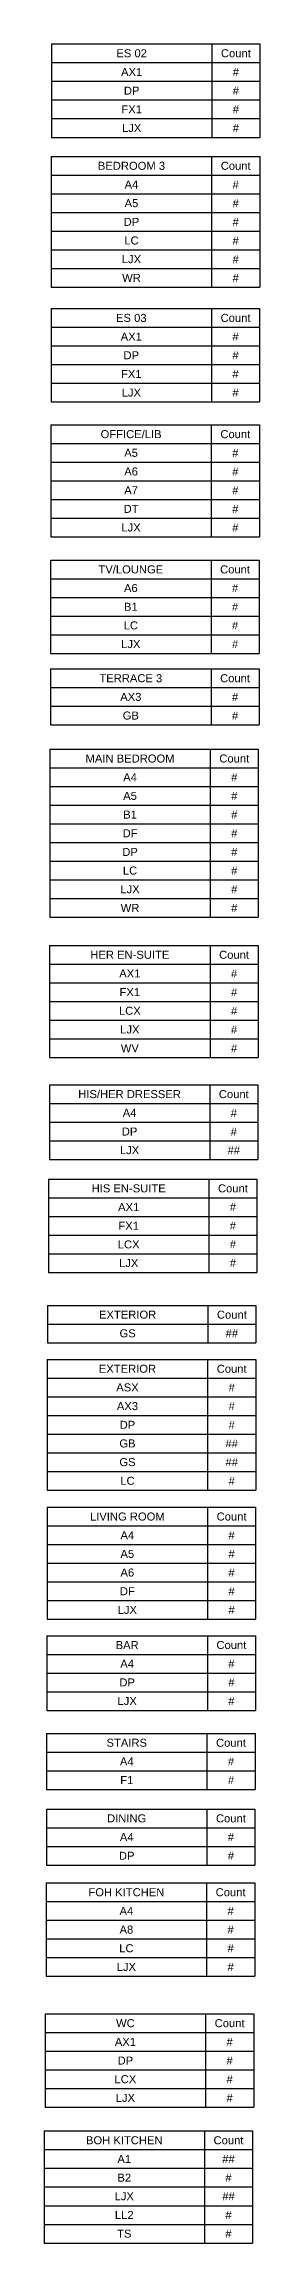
# Model space of a CAD drawing. Header units: millimetres. Extents: x 47511 to 319330, y -16764 to 12078.
# Drawn here: x 47511 to 47592, y 2291 to 3116 of the extents above; entities that cross this region are included whole.
import ezdxf

# ---------------------------------------------------------------- set-up
doc = ezdxf.new("R2010")
doc.units = ezdxf.units.MM
doc.layers.add('E-LUM-DL', color=131, linetype='Continuous', lineweight=30)
doc.styles.get("Standard").update_dxf_attribs({"font": 'arial.ttf', "height": 3})

# ---------------------------------------------------------------- blocks, each defined once
blk = doc.blocks.new('*T3364')
at = {"layer": 'E-LUM-DL', "color": 0, "linetype": 'ByBlock', "lineweight": -2, "ltscale": 10, "transparency": 16777216}
for p, q in [((0, 0), (78, 0)), ((0, 0), (0, -35)), ((60, 0), (60, -35)), ((78, 0), (78, -35)), ((0, -7), (78, -7)), ((0, -14), (78, -14)), ((0, -21), (78, -21)), ((0, -28), (78, -28)), ((0, -35), (78, -35))]:
    blk.add_line(p, q, dxfattribs=at)
at = {"layer": 'E-LUM-DL', "color": 0, "ltscale": 10, "transparency": 16777216, "char_height": 3, "attachment_point": 5}
for s, insert, width in [('ES 02', (30, -3.5), 57), ('Count', (69, -3.5), 15), ('AX1', (30, -10.5), 57), ('DP', (30, -17.5), 57), ('#', (69, -10.5), 15), ('#', (69, -17.5), 15), ('FX1', (30, -24.5), 57), ('#', (69, -24.5), 15), ('LJX', (30, -31.5), 57), ('#', (69, -31.5), 15)]:
    blk.add_mtext(s, dxfattribs=dict(at, insert=insert, width=width))
blk = doc.blocks.new('*T3365')
at = {"layer": 'E-LUM-DL', "color": 0, "linetype": 'ByBlock', "lineweight": -2, "ltscale": 10, "transparency": 16777216}
for p, q in [((0, 0), (78, 0)), ((0, 0), (0, -49)), ((60, 0), (60, -49)), ((78, 0), (78, -49)), ((0, -7), (78, -7)), ((0, -14), (78, -14)), ((0, -21), (78, -21)), ((0, -28), (78, -28)), ((0, -35), (78, -35)), ((0, -42), (78, -42)), ((0, -49), (78, -49))]:
    blk.add_line(p, q, dxfattribs=at)
at = {"layer": 'E-LUM-DL', "color": 0, "ltscale": 10, "transparency": 16777216, "char_height": 3, "attachment_point": 5}
for s, insert, width in [('BEDROOM 3', (30, -3.5), 57), ('Count', (69, -3.5), 15), ('A4', (30, -10.5), 57), ('A5', (30, -17.5), 57), ('#', (69, -10.5), 15), ('#', (69, -17.5), 15), ('DP', (30, -24.5), 57), ('#', (69, -24.5), 15), ('LC', (30, -31.5), 57), ('#', (69, -31.5), 15), ('LJX', (30, -38.5), 57), ('#', (69, -38.5), 15), ('WR', (30, -45.5), 57), ('#', (69, -45.5), 15)]:
    blk.add_mtext(s, dxfattribs=dict(at, insert=insert, width=width))
blk = doc.blocks.new('*T3366')
at = {"layer": 'E-LUM-DL', "color": 0, "linetype": 'ByBlock', "lineweight": -2, "ltscale": 10, "transparency": 16777216}
for p, q in [((0, 0), (78, 0)), ((0, 0), (0, -35)), ((60, 0), (60, -35)), ((78, 0), (78, -35)), ((0, -7), (78, -7)), ((0, -14), (78, -14)), ((0, -21), (78, -21)), ((0, -28), (78, -28)), ((0, -35), (78, -35))]:
    blk.add_line(p, q, dxfattribs=at)
at = {"layer": 'E-LUM-DL', "color": 0, "ltscale": 10, "transparency": 16777216, "char_height": 3, "attachment_point": 5}
for s, insert, width in [('ES 03', (30, -3.5), 57), ('Count', (69, -3.5), 15), ('AX1', (30, -10.5), 57), ('DP', (30, -17.5), 57), ('#', (69, -10.5), 15), ('#', (69, -17.5), 15), ('FX1', (30, -24.5), 57), ('#', (69, -24.5), 15), ('LJX', (30, -31.5), 57), ('#', (69, -31.5), 15)]:
    blk.add_mtext(s, dxfattribs=dict(at, insert=insert, width=width))
blk = doc.blocks.new('*T3367')
at = {"layer": 'E-LUM-DL', "color": 0, "linetype": 'ByBlock', "lineweight": -2, "ltscale": 10, "transparency": 16777216}
for p, q in [((0, 0), (78, 0)), ((0, 0), (0, -42)), ((60, 0), (60, -42)), ((78, 0), (78, -42)), ((0, -7), (78, -7)), ((0, -14), (78, -14)), ((0, -21), (78, -21)), ((0, -28), (78, -28)), ((0, -35), (78, -35)), ((0, -42), (78, -42))]:
    blk.add_line(p, q, dxfattribs=at)
at = {"layer": 'E-LUM-DL', "color": 0, "ltscale": 10, "transparency": 16777216, "char_height": 3, "attachment_point": 5}
for s, insert, width in [('OFFICE/LIB', (30, -3.5), 57), ('Count', (69, -3.5), 15), ('A5', (30, -10.5), 57), ('A6', (30, -17.5), 57), ('#', (69, -10.5), 15), ('#', (69, -17.5), 15), ('A7', (30, -24.5), 57), ('#', (69, -24.5), 15), ('DT', (30, -31.5), 57), ('#', (69, -31.5), 15), ('LJX', (30, -38.5), 57), ('#', (69, -38.5), 15)]:
    blk.add_mtext(s, dxfattribs=dict(at, insert=insert, width=width))
blk = doc.blocks.new('*T3368')
at = {"layer": 'E-LUM-DL', "color": 0, "linetype": 'ByBlock', "lineweight": -2, "ltscale": 10, "transparency": 16777216}
for p, q in [((0, 0), (78, 0)), ((0, 0), (0, -35)), ((60, 0), (60, -35)), ((78, 0), (78, -35)), ((0, -7), (78, -7)), ((0, -14), (78, -14)), ((0, -21), (78, -21)), ((0, -28), (78, -28)), ((0, -35), (78, -35))]:
    blk.add_line(p, q, dxfattribs=at)
at = {"layer": 'E-LUM-DL', "color": 0, "ltscale": 10, "transparency": 16777216, "char_height": 3, "attachment_point": 5}
for s, insert, width in [('TV/LOUNGE', (30, -3.5), 57), ('Count', (69, -3.5), 15), ('A6', (30, -10.5), 57), ('B1', (30, -17.5), 57), ('#', (69, -10.5), 15), ('#', (69, -17.5), 15), ('LC', (30, -24.5), 57), ('#', (69, -24.5), 15), ('LJX', (30, -31.5), 57), ('#', (69, -31.5), 15)]:
    blk.add_mtext(s, dxfattribs=dict(at, insert=insert, width=width))
blk = doc.blocks.new('*T3369')
at = {"layer": 'E-LUM-DL', "color": 0, "linetype": 'ByBlock', "lineweight": -2, "ltscale": 10, "transparency": 16777216}
for p, q in [((0, 0), (78, 0)), ((0, 0), (0, -21)), ((60, 0), (60, -21)), ((78, 0), (78, -21)), ((0, -7), (78, -7)), ((0, -14), (78, -14)), ((0, -21), (78, -21))]:
    blk.add_line(p, q, dxfattribs=at)
at = {"layer": 'E-LUM-DL', "color": 0, "ltscale": 10, "transparency": 16777216, "char_height": 3, "attachment_point": 5}
for s, insert, width in [('TERRACE 3', (30, -3.5), 57), ('Count', (69, -3.5), 15), ('AX3', (30, -10.5), 57), ('GB', (30, -17.5), 57), ('#', (69, -10.5), 15), ('#', (69, -17.5), 15)]:
    blk.add_mtext(s, dxfattribs=dict(at, insert=insert, width=width))
blk = doc.blocks.new('*T3370')
at = {"layer": 'E-LUM-DL', "color": 0, "linetype": 'ByBlock', "lineweight": -2, "ltscale": 10, "transparency": 16777216}
for p, q in [((0, 0), (78, 0)), ((0, 0), (0, -63)), ((60, 0), (60, -63)), ((78, 0), (78, -63)), ((0, -7), (78, -7)), ((0, -14), (78, -14)), ((0, -21), (78, -21)), ((0, -28), (78, -28)), ((0, -35), (78, -35)), ((0, -42), (78, -42)), ((0, -49), (78, -49)), ((0, -56), (78, -56)), ((0, -63), (78, -63))]:
    blk.add_line(p, q, dxfattribs=at)
at = {"layer": 'E-LUM-DL', "color": 0, "ltscale": 10, "transparency": 16777216, "char_height": 3, "attachment_point": 5}
for s, insert, width in [('MAIN BEDROOM', (30, -3.5), 57), ('Count', (69, -3.5), 15), ('A4', (30, -10.5), 57), ('A5', (30, -17.5), 57), ('#', (69, -10.5), 15), ('#', (69, -17.5), 15), ('B1', (30, -24.5), 57), ('#', (69, -24.5), 15), ('DF', (30, -31.5), 57), ('#', (69, -31.5), 15), ('DP', (30, -38.5), 57), ('#', (69, -38.5), 15), ('LC', (30, -45.5), 57), ('#', (69, -45.5), 15), ('LJX', (30, -52.5), 57), ('#', (69, -52.5), 15), ('WR', (30, -59.5), 57), ('#', (69, -59.5), 15)]:
    blk.add_mtext(s, dxfattribs=dict(at, insert=insert, width=width))
blk = doc.blocks.new('*T3371')
at = {"layer": 'E-LUM-DL', "color": 0, "linetype": 'ByBlock', "lineweight": -2, "ltscale": 10, "transparency": 16777216}
for p, q in [((0, 0), (78, 0)), ((0, 0), (0, -42)), ((60, 0), (60, -42)), ((78, 0), (78, -42)), ((0, -7), (78, -7)), ((0, -14), (78, -14)), ((0, -21), (78, -21)), ((0, -28), (78, -28)), ((0, -35), (78, -35)), ((0, -42), (78, -42))]:
    blk.add_line(p, q, dxfattribs=at)
at = {"layer": 'E-LUM-DL', "color": 0, "ltscale": 10, "transparency": 16777216, "char_height": 3, "attachment_point": 5}
for s, insert, width in [('HER EN-SUITE', (30, -3.5), 57), ('Count', (69, -3.5), 15), ('AX1', (30, -10.5), 57), ('FX1', (30, -17.5), 57), ('#', (69, -10.5), 15), ('#', (69, -17.5), 15), ('LCX', (30, -24.5), 57), ('#', (69, -24.5), 15), ('LJX', (30, -31.5), 57), ('#', (69, -31.5), 15), ('WV', (30, -38.5), 57), ('#', (69, -38.5), 15)]:
    blk.add_mtext(s, dxfattribs=dict(at, insert=insert, width=width))
blk = doc.blocks.new('*T3372')
at = {"layer": 'E-LUM-DL', "color": 0, "linetype": 'ByBlock', "lineweight": -2, "ltscale": 10, "transparency": 16777216}
for p, q in [((0, 0), (78, 0)), ((0, 0), (0, -28)), ((60, 0), (60, -28)), ((78, 0), (78, -28)), ((0, -7), (78, -7)), ((0, -14), (78, -14)), ((0, -21), (78, -21)), ((0, -28), (78, -28))]:
    blk.add_line(p, q, dxfattribs=at)
at = {"layer": 'E-LUM-DL', "color": 0, "ltscale": 10, "transparency": 16777216, "char_height": 3, "attachment_point": 5}
for s, insert, width in [('HIS/HER DRESSER', (30, -3.5), 57), ('Count', (69, -3.5), 15), ('DP', (30, -17.5), 57), ('A4', (30, -10.5), 57), ('#', (69, -10.5), 15), ('#', (69, -17.5), 15), ('LJX', (30, -24.5), 57), ('##', (69, -24.5), 15)]:
    blk.add_mtext(s, dxfattribs=dict(at, insert=insert, width=width))
blk = doc.blocks.new('*T3373')
at = {"layer": 'E-LUM-DL', "color": 0, "linetype": 'ByBlock', "lineweight": -2, "ltscale": 10, "transparency": 16777216}
for p, q in [((0, 0), (78, 0)), ((0, 0), (0, -35)), ((60, 0), (60, -35)), ((78, 0), (78, -35)), ((0, -7), (78, -7)), ((0, -14), (78, -14)), ((0, -21), (78, -21)), ((0, -28), (78, -28)), ((0, -35), (78, -35))]:
    blk.add_line(p, q, dxfattribs=at)
at = {"layer": 'E-LUM-DL', "color": 0, "ltscale": 10, "transparency": 16777216, "char_height": 3, "attachment_point": 5}
for s, insert, width in [('HIS EN-SUITE', (30, -3.5), 57), ('Count', (69, -3.5), 15), ('AX1', (30, -10.5), 57), ('FX1', (30, -17.5), 57), ('#', (69, -10.5), 15), ('#', (69, -17.5), 15), ('LCX', (30, -24.5), 57), ('#', (69, -24.5), 15), ('LJX', (30, -31.5), 57), ('#', (69, -31.5), 15)]:
    blk.add_mtext(s, dxfattribs=dict(at, insert=insert, width=width))
blk = doc.blocks.new('*T3374')
at = {"layer": 'E-LUM-DL', "color": 0, "linetype": 'ByBlock', "lineweight": -2, "ltscale": 10, "transparency": 16777216}
for p, q in [((0, 0), (78, 0)), ((0, 0), (0, -14)), ((60, 0), (60, -14)), ((78, 0), (78, -14)), ((0, -7), (78, -7)), ((0, -14), (78, -14))]:
    blk.add_line(p, q, dxfattribs=at)
at = {"layer": 'E-LUM-DL', "color": 0, "ltscale": 10, "transparency": 16777216, "char_height": 3, "attachment_point": 5}
for s, insert, width in [('EXTERIOR', (30, -3.5), 57), ('Count', (69, -3.5), 15), ('GS', (30, -10.5), 57), ('##', (69, -10.5), 15)]:
    blk.add_mtext(s, dxfattribs=dict(at, insert=insert, width=width))
blk = doc.blocks.new('*T3375')
at = {"layer": 'E-LUM-DL', "color": 0, "linetype": 'ByBlock', "lineweight": -2, "ltscale": 10, "transparency": 16777216}
for p, q in [((0, 0), (78, 0)), ((0, 0), (0, -49)), ((60, 0), (60, -49)), ((78, 0), (78, -49)), ((0, -7), (78, -7)), ((0, -14), (78, -14)), ((0, -21), (78, -21)), ((0, -28), (78, -28)), ((0, -35), (78, -35)), ((0, -42), (78, -42)), ((0, -49), (78, -49))]:
    blk.add_line(p, q, dxfattribs=at)
at = {"layer": 'E-LUM-DL', "color": 0, "ltscale": 10, "transparency": 16777216, "char_height": 3, "attachment_point": 5}
for s, insert, width in [('EXTERIOR', (30, -3.5), 57), ('Count', (69, -3.5), 15), ('ASX', (30, -10.5), 57), ('AX3', (30, -17.5), 57), ('#', (69, -10.5), 15), ('#', (69, -17.5), 15), ('DP', (30, -24.5), 57), ('#', (69, -24.5), 15), ('GB', (30, -31.5), 57), ('##', (69, -31.5), 15), ('GS', (30, -38.5), 57), ('##', (69, -38.5), 15), ('LC', (30, -45.5), 57), ('#', (69, -45.5), 15)]:
    blk.add_mtext(s, dxfattribs=dict(at, insert=insert, width=width))
blk = doc.blocks.new('*T3376')
at = {"layer": 'E-LUM-DL', "color": 0, "linetype": 'ByBlock', "lineweight": -2, "ltscale": 10, "transparency": 16777216}
for p, q in [((0, 0), (78, 0)), ((0, 0), (0, -42)), ((60, 0), (60, -42)), ((78, 0), (78, -42)), ((0, -7), (78, -7)), ((0, -14), (78, -14)), ((0, -21), (78, -21)), ((0, -28), (78, -28)), ((0, -35), (78, -35)), ((0, -42), (78, -42))]:
    blk.add_line(p, q, dxfattribs=at)
at = {"layer": 'E-LUM-DL', "color": 0, "ltscale": 10, "transparency": 16777216, "char_height": 3, "attachment_point": 5}
for s, insert, width in [('LIVING ROOM', (30, -3.5), 57), ('Count', (69, -3.5), 15), ('A4', (30, -10.5), 57), ('A5', (30, -17.5), 57), ('#', (69, -10.5), 15), ('#', (69, -17.5), 15), ('A6', (30, -24.5), 57), ('#', (69, -24.5), 15), ('DF', (30, -31.5), 57), ('#', (69, -31.5), 15), ('LJX', (30, -38.5), 57), ('#', (69, -38.5), 15)]:
    blk.add_mtext(s, dxfattribs=dict(at, insert=insert, width=width))
blk = doc.blocks.new('*T3385')
at = {"layer": 'E-LUM-DL', "color": 0, "linetype": 'ByBlock', "lineweight": -2, "ltscale": 10, "transparency": 16777216}
for p, q in [((0, 0), (78, 0)), ((0, 0), (0, -28)), ((60, 0), (60, -28)), ((78, 0), (78, -28)), ((0, -7), (78, -7)), ((0, -14), (78, -14)), ((0, -21), (78, -21)), ((0, -28), (78, -28))]:
    blk.add_line(p, q, dxfattribs=at)
at = {"layer": 'E-LUM-DL', "color": 0, "ltscale": 10, "transparency": 16777216, "char_height": 3, "attachment_point": 5}
for s, insert, width in [('BAR', (30, -3.5), 57), ('Count', (69, -3.5), 15), ('DP', (30, -17.5), 57), ('A4', (30, -10.5), 57), ('#', (69, -10.5), 15), ('#', (69, -17.5), 15), ('LJX', (30, -24.5), 57), ('#', (69, -24.5), 15)]:
    blk.add_mtext(s, dxfattribs=dict(at, insert=insert, width=width))
blk = doc.blocks.new('*T3386')
at = {"layer": 'E-LUM-DL', "color": 0, "linetype": 'ByBlock', "lineweight": -2, "ltscale": 10, "transparency": 16777216}
for p, q in [((0, 0), (78, 0)), ((0, 0), (0, -21)), ((60, 0), (60, -21)), ((78, 0), (78, -21)), ((0, -7), (78, -7)), ((0, -14), (78, -14)), ((0, -21), (78, -21))]:
    blk.add_line(p, q, dxfattribs=at)
at = {"layer": 'E-LUM-DL', "color": 0, "ltscale": 10, "transparency": 16777216, "char_height": 3, "attachment_point": 5}
for s, insert, width in [('STAIRS', (30, -3.5), 57), ('Count', (69, -3.5), 15), ('A4', (30, -10.5), 57), ('F1', (30, -17.5), 57), ('#', (69, -10.5), 15), ('#', (69, -17.5), 15)]:
    blk.add_mtext(s, dxfattribs=dict(at, insert=insert, width=width))
blk = doc.blocks.new('*T3387')
at = {"layer": 'E-LUM-DL', "color": 0, "linetype": 'ByBlock', "lineweight": -2, "ltscale": 10, "transparency": 16777216}
for p, q in [((0, 0), (78, 0)), ((0, 0), (0, -21)), ((60, 0), (60, -21)), ((78, 0), (78, -21)), ((0, -7), (78, -7)), ((0, -14), (78, -14)), ((0, -21), (78, -21))]:
    blk.add_line(p, q, dxfattribs=at)
at = {"layer": 'E-LUM-DL', "color": 0, "ltscale": 10, "transparency": 16777216, "char_height": 3, "attachment_point": 5}
for s, insert, width in [('DINING', (30, -3.5), 57), ('Count', (69, -3.5), 15), ('DP', (30, -17.5), 57), ('A4', (30, -10.5), 57), ('#', (69, -10.5), 15), ('#', (69, -17.5), 15)]:
    blk.add_mtext(s, dxfattribs=dict(at, insert=insert, width=width))
blk = doc.blocks.new('*T3388')
at = {"layer": 'E-LUM-DL', "color": 0, "linetype": 'ByBlock', "lineweight": -2, "ltscale": 10, "transparency": 16777216}
for p, q in [((0, 0), (78, 0)), ((0, 0), (0, -35)), ((60, 0), (60, -35)), ((78, 0), (78, -35)), ((0, -7), (78, -7)), ((0, -14), (78, -14)), ((0, -21), (78, -21)), ((0, -28), (78, -28)), ((0, -35), (78, -35))]:
    blk.add_line(p, q, dxfattribs=at)
at = {"layer": 'E-LUM-DL', "color": 0, "ltscale": 10, "transparency": 16777216, "char_height": 3, "attachment_point": 5}
for s, insert, width in [('FOH KITCHEN', (30, -3.5), 57), ('Count', (69, -3.5), 15), ('A4', (30, -10.5), 57), ('A8', (30, -17.5), 57), ('#', (69, -10.5), 15), ('#', (69, -17.5), 15), ('LC', (30, -24.5), 57), ('#', (69, -24.5), 15), ('LJX', (30, -31.5), 57), ('#', (69, -31.5), 15)]:
    blk.add_mtext(s, dxfattribs=dict(at, insert=insert, width=width))
blk = doc.blocks.new('*T3389')
at = {"layer": 'E-LUM-DL', "color": 0, "linetype": 'ByBlock', "lineweight": -2, "ltscale": 10, "transparency": 16777216}
for p, q in [((0, 0), (78, 0)), ((0, 0), (0, -35)), ((60, 0), (60, -35)), ((78, 0), (78, -35)), ((0, -7), (78, -7)), ((0, -14), (78, -14)), ((0, -21), (78, -21)), ((0, -28), (78, -28)), ((0, -35), (78, -35))]:
    blk.add_line(p, q, dxfattribs=at)
at = {"layer": 'E-LUM-DL', "color": 0, "ltscale": 10, "transparency": 16777216, "char_height": 3, "attachment_point": 5}
for s, insert, width in [('WC', (30, -3.5), 57), ('Count', (69, -3.5), 15), ('AX1', (30, -10.5), 57), ('DP', (30, -17.5), 57), ('#', (69, -10.5), 15), ('#', (69, -17.5), 15), ('LCX', (30, -24.5), 57), ('#', (69, -24.5), 15), ('LJX', (30, -31.5), 57), ('#', (69, -31.5), 15)]:
    blk.add_mtext(s, dxfattribs=dict(at, insert=insert, width=width))
blk = doc.blocks.new('*T3390')
at = {"layer": 'E-LUM-DL', "color": 0, "linetype": 'ByBlock', "lineweight": -2, "ltscale": 10, "transparency": 16777216}
for p, q in [((0, 0), (78, 0)), ((0, 0), (0, -42)), ((60, 0), (60, -42)), ((78, 0), (78, -42)), ((0, -7), (78, -7)), ((0, -14), (78, -14)), ((0, -21), (78, -21)), ((0, -28), (78, -28)), ((0, -35), (78, -35)), ((0, -42), (78, -42))]:
    blk.add_line(p, q, dxfattribs=at)
at = {"layer": 'E-LUM-DL', "color": 0, "ltscale": 10, "transparency": 16777216, "char_height": 3, "attachment_point": 5}
for s, insert, width in [('BOH KITCHEN', (30, -3.5), 57), ('Count', (69, -3.5), 15), ('A1', (30, -10.5), 57), ('B2', (30, -17.5), 57), ('##', (69, -10.5), 15), ('#', (69, -17.5), 15), ('LJX', (30, -24.5), 57), ('##', (69, -24.5), 15), ('LL2', (30, -31.5), 57), ('#', (69, -31.5), 15), ('TS', (30, -38.5), 57), ('#', (69, -38.5), 15)]:
    blk.add_mtext(s, dxfattribs=dict(at, insert=insert, width=width))

msp = doc.modelspace()

# ---------------------------------------------------------------- block references
for name, p in [('*T3364', (47513.75, 3115.58)), ('*T3365', (47513.68, 3073.39)), ('*T3366', (47513.62, 3016.37)), ('*T3367', (47513.54, 2972.79)), ('*T3368', (47513.44, 2922.08)), ('*T3369', (47513.44, 2881.29)), ('*T3370', (47513.15, 2851.18)), ('*T3371', (47513.07, 2777.61)), ('*T3372', (47512.97, 2725.37)), ('*T3373', (47512.64, 2690.03)), ('*T3374', (47512.24, 2642.69)), ('*T3375', (47512.18, 2622.41)), ('*T3376', (47512.13, 2567.01)), ('*T3385', (47512.07, 2518.84)), ('*T3386', (47511.92, 2482.2)), ('*T3387', (47511.9, 2453.85)), ('*T3388', (47511.78, 2426.16)), ('*T3389', (47511.41, 2377.07)), ('*T3390', (47510.98, 2333.17))]:
    msp.add_blockref(name, p)

doc.saveas('drawing.dxf')
